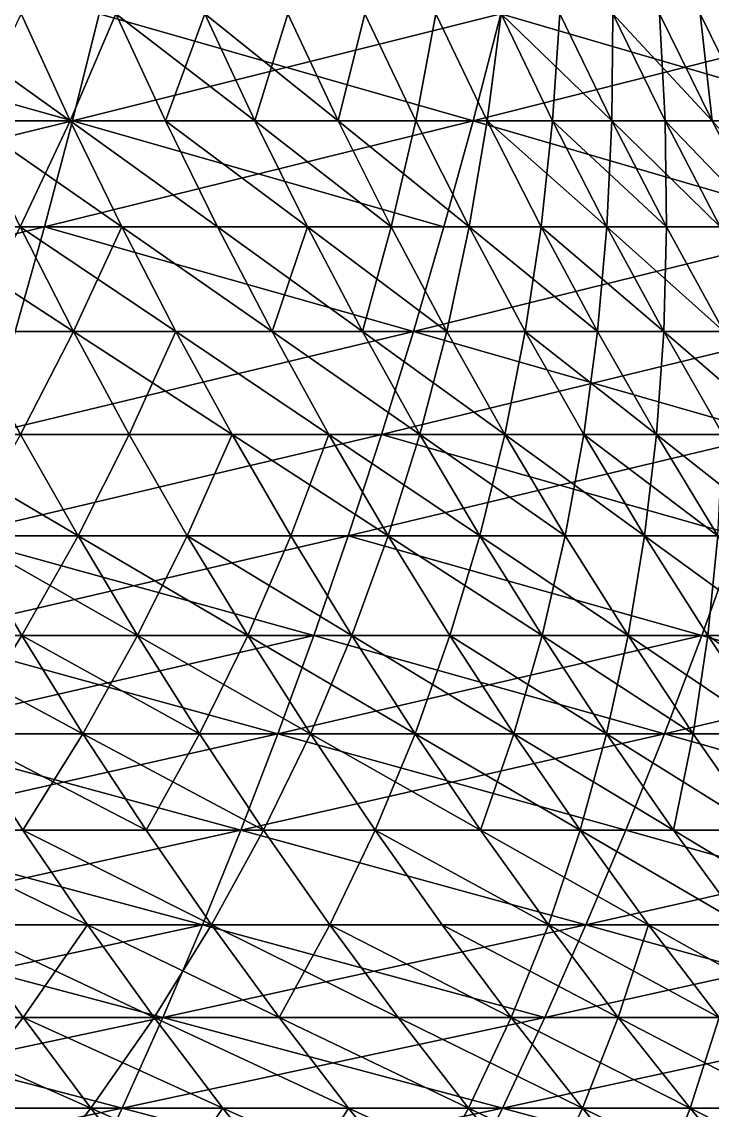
# Model space of a CAD drawing. Header units: millimetres. Extents: x -3250 to 8000, y -3250 to 3250.
# Drawn here: x 6347.5 to 6462.5, y -529.7 to -348.5 of the extents above; entities that cross this region are included whole.
import ezdxf

# ---------------------------------------------------------------- set-up
doc = ezdxf.new("R2010")
doc.units = ezdxf.units.MM
doc.header["$MEASUREMENT"] = 0
doc.layers.add('MESH_3D', color=2, linetype='CONTINUOUS')

msp = doc.modelspace()

# ---------------------------------------------------------------- linework, layer by layer
at = {"layer": 'MESH_3D'}
for points in [[(6292.52, -347.11, 859.27), (6355.95, -364.97, 905.02), (6288.28, -364.97, 867.06)], [(6355.95, -364.97, 25794.98), (6292.52, -347.11, 25840.73), (6288.28, -364.97, 25832.94)], [(6292.52, -347.11, 859.27), (6360.39, -347.11, 897.33), (6355.95, -364.97, 905.02)], [(6360.39, -347.11, 25802.67), (6292.52, -347.11, 25840.73), (6355.95, -364.97, 25794.98)], [(6355.55, -364.97, 23755.72), (6330.62, -347.11, 23790.64), (6347.37, -347.11, 23752.27)], [(6355.55, -364.97, 23755.72), (6338.72, -364.97, 23794.29), (6330.62, -347.11, 23790.64)], [(6338.72, -364.97, 2905.71), (6355.55, -364.97, 2944.28), (6347.37, -347.11, 2947.73)], [(6355.55, -364.97, 2944.28), (6363.15, -347.11, 2986.51), (6347.37, -347.11, 2947.73)], [(6363.15, -347.11, 23713.49), (6355.55, -364.97, 23755.72), (6347.37, -347.11, 23752.27)], [(6355.55, -364.97, 2944.28), (6371.41, -364.97, 2983.27), (6363.15, -347.11, 2986.51)], [(6371.41, -364.97, 23716.73), (6355.55, -364.97, 23755.72), (6363.15, -347.11, 23713.49)], [(6360.39, -347.11, 897.33), (6422.65, -364.97, 944.65), (6355.95, -364.97, 905.02)], [(6427.28, -347.11, 25762.93), (6360.39, -347.11, 25802.67), (6355.95, -364.97, 25794.98)], [(6427.28, -347.11, 25762.93), (6355.95, -364.97, 25794.98), (6422.65, -364.97, 25755.35)], [(6360.39, -347.11, 897.33), (6427.28, -347.11, 937.07), (6422.65, -364.97, 944.65)], [(6371.41, -364.97, 2983.27), (6377.96, -347.11, 3025.67), (6363.15, -347.11, 2986.51)], [(6386.3, -364.97, 23677.37), (6363.15, -347.11, 23713.49), (6377.96, -347.11, 23674.33)], [(6386.3, -364.97, 23677.37), (6371.41, -364.97, 23716.73), (6363.15, -347.11, 23713.49)], [(6371.41, -364.97, 2983.27), (6386.3, -364.97, 3022.63), (6377.96, -347.11, 3025.67)], [(6386.3, -364.97, 3022.63), (6391.78, -347.11, 3065.19), (6377.96, -347.11, 3025.67)], [(6400.2, -364.97, 23637.64), (6377.96, -347.11, 23674.33), (6391.78, -347.11, 23634.81)], [(6400.2, -364.97, 23637.64), (6386.3, -364.97, 23677.37), (6377.96, -347.11, 23674.33)], [(6386.3, -364.97, 3022.63), (6400.2, -364.97, 3062.36), (6391.78, -347.11, 3065.19)], [(6400.2, -364.97, 3062.36), (6404.62, -347.11, 3105.04), (6391.78, -347.11, 3065.19)], [(6404.62, -347.11, 23594.96), (6400.2, -364.97, 23637.64), (6391.78, -347.11, 23634.81)], [(6400.2, -364.97, 3062.36), (6413.1, -364.97, 3102.42), (6404.62, -347.11, 3105.04)], [(6413.1, -364.97, 23597.58), (6400.2, -364.97, 23637.64), (6404.62, -347.11, 23594.96)], [(6413.1, -364.97, 3102.42), (6416.46, -347.11, 3145.2), (6404.62, -347.11, 3105.04)], [(6416.46, -347.11, 23554.8), (6413.1, -364.97, 23597.58), (6404.62, -347.11, 23594.96)], [(6413.1, -364.97, 3102.42), (6425.01, -364.97, 3142.79), (6416.46, -347.11, 3145.2)], [(6425.01, -364.97, 23557.21), (6413.1, -364.97, 23597.58), (6416.46, -347.11, 23554.8)], [(6425.01, -364.97, 3142.79), (6427.3, -347.11, 3185.64), (6416.46, -347.11, 3145.2)], [(6427.3, -347.11, 23514.36), (6425.01, -364.97, 23557.21), (6416.46, -347.11, 23554.8)], [(6422.65, -364.97, 944.65), (6493.16, -347.11, 978.47), (6488.35, -364.97, 985.93)], [(6427.28, -347.11, 937.07), (6493.16, -347.11, 978.47), (6422.65, -364.97, 944.65)], [(6488.35, -364.97, 25714.07), (6427.28, -347.11, 25762.93), (6422.65, -364.97, 25755.35)], [(6425.01, -364.97, 3142.79), (6435.9, -364.97, 3183.45), (6427.3, -347.11, 3185.64)], [(6435.9, -364.97, 23516.55), (6425.01, -364.97, 23557.21), (6427.3, -347.11, 23514.36)], [(6493.16, -347.11, 25721.53), (6427.28, -347.11, 25762.93), (6488.35, -364.97, 25714.07)], [(6435.9, -364.97, 3183.45), (6437.12, -347.11, 3226.34), (6427.3, -347.11, 3185.64)], [(6445.78, -364.97, 23475.64), (6435.9, -364.97, 23516.55), (6427.3, -347.11, 23514.36)], [(6445.78, -364.97, 23475.64), (6427.3, -347.11, 23514.36), (6437.12, -347.11, 23473.66)], [(6435.9, -364.97, 3183.45), (6445.78, -364.97, 3224.36), (6437.12, -347.11, 3226.34)], [(6445.78, -364.97, 3224.36), (6445.93, -347.11, 3267.27), (6437.12, -347.11, 3226.34)], [(6445.93, -347.11, 23432.73), (6445.78, -364.97, 23475.64), (6437.12, -347.11, 23473.66)], [(6445.78, -364.97, 3224.36), (6454.63, -364.97, 3265.51), (6445.93, -347.11, 3267.27)], [(6454.63, -364.97, 23434.49), (6445.78, -364.97, 23475.64), (6445.93, -347.11, 23432.73)], [(6454.63, -364.97, 3265.51), (6453.71, -347.11, 3308.41), (6445.93, -347.11, 3267.27)], [(6462.46, -364.97, 23393.14), (6454.63, -364.97, 23434.49), (6445.93, -347.11, 23432.73)], [(6462.46, -364.97, 23393.14), (6445.93, -347.11, 23432.73), (6453.71, -347.11, 23391.59)], [(6462.46, -364.97, 3306.86), (6460.47, -347.11, 3349.72), (6453.71, -347.11, 3308.41)], [(6454.63, -364.97, 3265.51), (6462.46, -364.97, 3306.86), (6453.71, -347.11, 3308.41)], [(6460.47, -347.11, 23350.28), (6462.46, -364.97, 23393.14), (6453.71, -347.11, 23391.59)], [(6469.25, -364.97, 3348.4), (6466.19, -347.11, 3391.2), (6460.47, -347.11, 3349.72)], [(6462.46, -364.97, 3306.86), (6469.25, -364.97, 3348.4), (6460.47, -347.11, 3349.72)], [(6469.25, -364.97, 23351.6), (6462.46, -364.97, 23393.14), (6460.47, -347.11, 23350.28)], [(6466.19, -347.11, 23308.8), (6469.25, -364.97, 23351.6), (6460.47, -347.11, 23350.28)], [(6283.82, -382.6, 875.25), (6355.95, -364.97, 905.02), (6351.29, -382.6, 913.09)], [(6288.28, -364.97, 867.06), (6355.95, -364.97, 905.02), (6283.82, -382.6, 875.25)], [(6355.95, -364.97, 25794.98), (6288.28, -364.97, 25832.94), (6283.82, -382.6, 25824.75)], [(6355.95, -364.97, 25794.98), (6283.82, -382.6, 25824.75), (6351.29, -382.6, 25786.91)], [(6347.21, -382.6, 2901.87), (6355.55, -364.97, 2944.28), (6338.72, -364.97, 2905.71)], [(6364.13, -382.6, 23759.34), (6338.72, -364.97, 23794.29), (6355.55, -364.97, 23755.72)], [(6364.13, -382.6, 23759.34), (6347.21, -382.6, 23798.13), (6338.72, -364.97, 23794.29)], [(6347.21, -382.6, 2901.87), (6364.13, -382.6, 2940.66), (6355.55, -364.97, 2944.28)], [(6355.95, -364.97, 905.02), (6417.79, -382.6, 952.6), (6351.29, -382.6, 913.09)], [(6422.65, -364.97, 25755.35), (6351.29, -382.6, 25786.91), (6417.79, -382.6, 25747.4)], [(6422.65, -364.97, 25755.35), (6355.95, -364.97, 25794.98), (6351.29, -382.6, 25786.91)], [(6355.55, -364.97, 2944.28), (6380.09, -382.6, 2979.86), (6371.41, -364.97, 2983.27)], [(6364.13, -382.6, 2940.66), (6380.09, -382.6, 2979.86), (6355.55, -364.97, 2944.28)], [(6380.09, -382.6, 23720.14), (6355.55, -364.97, 23755.72), (6371.41, -364.97, 23716.73)], [(6380.09, -382.6, 23720.14), (6364.13, -382.6, 23759.34), (6355.55, -364.97, 23755.72)], [(6355.95, -364.97, 905.02), (6422.65, -364.97, 944.65), (6417.79, -382.6, 952.6)], [(6371.41, -364.97, 2983.27), (6395.06, -382.6, 3019.45), (6386.3, -364.97, 3022.63)], [(6380.09, -382.6, 2979.86), (6395.06, -382.6, 3019.45), (6371.41, -364.97, 2983.27)], [(6395.06, -382.6, 23680.55), (6371.41, -364.97, 23716.73), (6386.3, -364.97, 23677.37)], [(6395.06, -382.6, 23680.55), (6380.09, -382.6, 23720.14), (6371.41, -364.97, 23716.73)], [(6386.3, -364.97, 3022.63), (6409.03, -382.6, 3059.39), (6400.2, -364.97, 3062.36)], [(6395.06, -382.6, 3019.45), (6409.03, -382.6, 3059.39), (6386.3, -364.97, 3022.63)], [(6409.03, -382.6, 23640.61), (6395.06, -382.6, 23680.55), (6386.3, -364.97, 23677.37)], [(6409.03, -382.6, 23640.61), (6386.3, -364.97, 23677.37), (6400.2, -364.97, 23637.64)], [(6409.03, -382.6, 3059.39), (6413.1, -364.97, 3102.42), (6400.2, -364.97, 3062.36)], [(6422.01, -382.6, 23600.32), (6400.2, -364.97, 23637.64), (6413.1, -364.97, 23597.58)], [(6422.01, -382.6, 23600.32), (6409.03, -382.6, 23640.61), (6400.2, -364.97, 23637.64)], [(6409.03, -382.6, 3059.39), (6422.01, -382.6, 3099.68), (6413.1, -364.97, 3102.42)], [(6422.01, -382.6, 3099.68), (6425.01, -364.97, 3142.79), (6413.1, -364.97, 3102.42)], [(6425.01, -364.97, 23557.21), (6422.01, -382.6, 23600.32), (6413.1, -364.97, 23597.58)], [(6422.65, -364.97, 944.65), (6483.29, -382.6, 993.75), (6417.79, -382.6, 952.6)], [(6483.29, -382.6, 25706.25), (6422.65, -364.97, 25755.35), (6417.79, -382.6, 25747.4)], [(6422.01, -382.6, 3099.68), (6433.98, -382.6, 3140.27), (6425.01, -364.97, 3142.79)], [(6433.98, -382.6, 23559.73), (6422.01, -382.6, 23600.32), (6425.01, -364.97, 23557.21)], [(6422.65, -364.97, 944.65), (6488.35, -364.97, 985.93), (6483.29, -382.6, 993.75)], [(6488.35, -364.97, 25714.07), (6422.65, -364.97, 25755.35), (6483.29, -382.6, 25706.25)], [(6433.98, -382.6, 3140.27), (6435.9, -364.97, 3183.45), (6425.01, -364.97, 3142.79)], [(6444.93, -382.6, 23518.85), (6433.98, -382.6, 23559.73), (6425.01, -364.97, 23557.21)], [(6444.93, -382.6, 23518.85), (6425.01, -364.97, 23557.21), (6435.9, -364.97, 23516.55)], [(6433.98, -382.6, 3140.27), (6444.93, -382.6, 3181.15), (6435.9, -364.97, 3183.45)], [(6435.9, -364.97, 3183.45), (6454.86, -382.6, 3222.29), (6445.78, -364.97, 3224.36)], [(6444.93, -382.6, 3181.15), (6454.86, -382.6, 3222.29), (6435.9, -364.97, 3183.45)], [(6445.78, -364.97, 23475.64), (6444.93, -382.6, 23518.85), (6435.9, -364.97, 23516.55)], [(6454.86, -382.6, 23477.71), (6444.93, -382.6, 23518.85), (6445.78, -364.97, 23475.64)], [(6454.86, -382.6, 3222.29), (6454.63, -364.97, 3265.51), (6445.78, -364.97, 3224.36)], [(6463.77, -382.6, 23436.34), (6445.78, -364.97, 23475.64), (6454.63, -364.97, 23434.49)], [(6463.77, -382.6, 23436.34), (6454.86, -382.6, 23477.71), (6445.78, -364.97, 23475.64)], [(6454.63, -364.97, 3265.51), (6471.64, -382.6, 3305.25), (6462.46, -364.97, 3306.86)], [(6463.77, -382.6, 3263.66), (6471.64, -382.6, 3305.25), (6454.63, -364.97, 3265.51)], [(6454.86, -382.6, 3222.29), (6463.77, -382.6, 3263.66), (6454.63, -364.97, 3265.51)], [(6471.64, -382.6, 23394.75), (6463.77, -382.6, 23436.34), (6454.63, -364.97, 23434.49)], [(6471.64, -382.6, 23394.75), (6454.63, -364.97, 23434.49), (6462.46, -364.97, 23393.14)], [(6471.64, -382.6, 3305.25), (6469.25, -364.97, 3348.4), (6462.46, -364.97, 3306.86)], [(6478.46, -382.6, 23352.99), (6471.64, -382.6, 23394.75), (6462.46, -364.97, 23393.14)], [(6478.46, -382.6, 23352.99), (6462.46, -364.97, 23393.14), (6469.25, -364.97, 23351.6)], [(6351.29, -382.6, 25786.91), (6279.15, -400, 25816.18), (6346.41, -400, 25778.46)], [(6351.29, -382.6, 25786.91), (6283.82, -382.6, 25824.75), (6279.15, -400, 25816.18)], [(6283.82, -382.6, 875.25), (6351.29, -382.6, 913.09), (6346.41, -400, 921.54)], [(6356.1, -400, 23802.14), (6338.12, -400, 23840.72), (6329.33, -382.6, 23836.48)], [(6356.1, -400, 23802.14), (6329.33, -382.6, 23836.48), (6347.21, -382.6, 23798.13)], [(6338.12, -400, 2859.28), (6356.1, -400, 2897.86), (6347.21, -382.6, 2901.87)], [(6351.29, -382.6, 913.09), (6412.71, -400, 960.92), (6346.41, -400, 921.54)], [(6412.71, -400, 25739.08), (6351.29, -382.6, 25786.91), (6346.41, -400, 25778.46)], [(6356.1, -400, 2897.86), (6364.13, -382.6, 2940.66), (6347.21, -382.6, 2901.87)], [(6373.13, -400, 23763.13), (6356.1, -400, 23802.14), (6347.21, -382.6, 23798.13)], [(6373.13, -400, 23763.13), (6347.21, -382.6, 23798.13), (6364.13, -382.6, 23759.34)], [(6351.29, -382.6, 913.09), (6417.79, -382.6, 952.6), (6412.71, -400, 960.92)], [(6417.79, -382.6, 25747.4), (6351.29, -382.6, 25786.91), (6412.71, -400, 25739.08)], [(6356.1, -400, 2897.86), (6373.13, -400, 2936.87), (6364.13, -382.6, 2940.66)], [(6364.13, -382.6, 2940.66), (6389.17, -400, 2976.3), (6380.09, -382.6, 2979.86)], [(6373.13, -400, 2936.87), (6389.17, -400, 2976.3), (6364.13, -382.6, 2940.66)], [(6389.17, -400, 23723.7), (6373.13, -400, 23763.13), (6364.13, -382.6, 23759.34)], [(6389.17, -400, 23723.7), (6364.13, -382.6, 23759.34), (6380.09, -382.6, 23720.14)], [(6389.17, -400, 2976.3), (6395.06, -382.6, 3019.45), (6380.09, -382.6, 2979.86)], [(6404.22, -400, 23683.89), (6389.17, -400, 23723.7), (6380.09, -382.6, 23720.14)], [(6404.22, -400, 23683.89), (6380.09, -382.6, 23720.14), (6395.06, -382.6, 23680.55)], [(6389.17, -400, 2976.3), (6404.22, -400, 3016.11), (6395.06, -382.6, 3019.45)], [(6404.22, -400, 3016.11), (6409.03, -382.6, 3059.39), (6395.06, -382.6, 3019.45)], [(6418.28, -400, 23643.71), (6395.06, -382.6, 23680.55), (6409.03, -382.6, 23640.61)], [(6418.28, -400, 23643.71), (6404.22, -400, 23683.89), (6395.06, -382.6, 23680.55)], [(6404.22, -400, 3016.11), (6418.28, -400, 3056.29), (6409.03, -382.6, 3059.39)], [(6418.28, -400, 3056.29), (6422.01, -382.6, 3099.68), (6409.03, -382.6, 3059.39)], [(6422.01, -382.6, 23600.32), (6418.28, -400, 23643.71), (6409.03, -382.6, 23640.61)], [(6412.71, -400, 960.92), (6483.29, -382.6, 993.75), (6478, -400, 1001.95)], [(6417.79, -382.6, 952.6), (6483.29, -382.6, 993.75), (6412.71, -400, 960.92)], [(6483.29, -382.6, 25706.25), (6412.71, -400, 25739.08), (6478, -400, 25698.05)], [(6483.29, -382.6, 25706.25), (6417.79, -382.6, 25747.4), (6412.71, -400, 25739.08)], [(6418.28, -400, 3056.29), (6431.33, -400, 3096.8), (6422.01, -382.6, 3099.68)], [(6431.33, -400, 23603.2), (6418.28, -400, 23643.71), (6422.01, -382.6, 23600.32)], [(6431.33, -400, 3096.8), (6433.98, -382.6, 3140.27), (6422.01, -382.6, 3099.68)], [(6443.37, -400, 23562.37), (6422.01, -382.6, 23600.32), (6433.98, -382.6, 23559.73)], [(6443.37, -400, 23562.37), (6431.33, -400, 23603.2), (6422.01, -382.6, 23600.32)], [(6431.33, -400, 3096.8), (6443.37, -400, 3137.63), (6433.98, -382.6, 3140.27)], [(6443.37, -400, 3137.63), (6444.93, -382.6, 3181.15), (6433.98, -382.6, 3140.27)], [(6454.39, -400, 23521.26), (6443.37, -400, 23562.37), (6433.98, -382.6, 23559.73)], [(6454.39, -400, 23521.26), (6433.98, -382.6, 23559.73), (6444.93, -382.6, 23518.85)], [(6443.37, -400, 3137.63), (6454.39, -400, 3178.74), (6444.93, -382.6, 3181.15)], [(6454.39, -400, 3178.74), (6454.86, -382.6, 3222.29), (6444.93, -382.6, 3181.15)], [(6464.38, -400, 23479.88), (6444.93, -382.6, 23518.85), (6454.86, -382.6, 23477.71)], [(6464.38, -400, 23479.88), (6454.39, -400, 23521.26), (6444.93, -382.6, 23518.85)], [(6454.39, -400, 3178.74), (6464.38, -400, 3220.12), (6454.86, -382.6, 3222.29)], [(6464.38, -400, 3220.12), (6463.77, -382.6, 3263.66), (6454.86, -382.6, 3222.29)], [(6463.77, -382.6, 23436.34), (6464.38, -400, 23479.88), (6454.86, -382.6, 23477.71)], [(6347.29, -417.15, 2854.86), (6356.1, -400, 2897.86), (6338.12, -400, 2859.28)], [(6356.1, -400, 23802.14), (6347.29, -417.15, 23845.14), (6338.12, -400, 23840.72)], [(6341.32, -417.15, 930.36), (6412.71, -400, 960.92), (6407.39, -417.15, 969.62)], [(6346.41, -400, 921.54), (6412.71, -400, 960.92), (6341.32, -417.15, 930.36)], [(6412.71, -400, 25739.08), (6341.32, -417.15, 25769.64), (6407.39, -417.15, 25730.38)], [(6412.71, -400, 25739.08), (6346.41, -400, 25778.46), (6341.32, -417.15, 25769.64)], [(6347.29, -417.15, 2854.86), (6365.39, -417.15, 2893.67), (6356.1, -400, 2897.86)], [(6365.39, -417.15, 23806.33), (6347.29, -417.15, 23845.14), (6356.1, -400, 23802.14)], [(6356.1, -400, 2897.86), (6382.51, -417.15, 2932.91), (6373.13, -400, 2936.87)], [(6365.39, -417.15, 2893.67), (6382.51, -417.15, 2932.91), (6356.1, -400, 2897.86)], [(6373.13, -400, 23763.13), (6365.39, -417.15, 23806.33), (6356.1, -400, 23802.14)], [(6382.51, -417.15, 23767.09), (6365.39, -417.15, 23806.33), (6373.13, -400, 23763.13)], [(6373.13, -400, 2936.87), (6398.65, -417.15, 2972.58), (6389.17, -400, 2976.3)], [(6382.51, -417.15, 2932.91), (6398.65, -417.15, 2972.58), (6373.13, -400, 2936.87)], [(6398.65, -417.15, 23727.42), (6382.51, -417.15, 23767.09), (6373.13, -400, 23763.13)], [(6398.65, -417.15, 23727.42), (6373.13, -400, 23763.13), (6389.17, -400, 23723.7)], [(6389.17, -400, 2976.3), (6413.8, -417.15, 3012.63), (6404.22, -400, 3016.11)], [(6398.65, -417.15, 2972.58), (6413.8, -417.15, 3012.63), (6389.17, -400, 2976.3)], [(6413.8, -417.15, 23687.37), (6398.65, -417.15, 23727.42), (6389.17, -400, 23723.7)], [(6413.8, -417.15, 23687.37), (6389.17, -400, 23723.7), (6404.22, -400, 23683.89)], [(6413.8, -417.15, 3012.63), (6418.28, -400, 3056.29), (6404.22, -400, 3016.11)], [(6427.94, -417.15, 23646.96), (6404.22, -400, 23683.89), (6418.28, -400, 23643.71)], [(6427.94, -417.15, 23646.96), (6413.8, -417.15, 23687.37), (6404.22, -400, 23683.89)], [(6412.71, -400, 960.92), (6472.47, -417.15, 1010.51), (6407.39, -417.15, 969.62)], [(6478, -400, 25698.05), (6407.39, -417.15, 25730.38), (6472.47, -417.15, 25689.49)], [(6478, -400, 25698.05), (6412.71, -400, 25739.08), (6407.39, -417.15, 25730.38)], [(6412.71, -400, 960.92), (6478, -400, 1001.95), (6472.47, -417.15, 1010.51)], [(6413.8, -417.15, 3012.63), (6427.94, -417.15, 3053.04), (6418.28, -400, 3056.29)], [(6427.94, -417.15, 3053.04), (6431.33, -400, 3096.8), (6418.28, -400, 3056.29)], [(6431.33, -400, 23603.2), (6427.94, -417.15, 23646.96), (6418.28, -400, 23643.71)], [(6427.94, -417.15, 3053.04), (6441.07, -417.15, 3093.8), (6431.33, -400, 3096.8)], [(6441.07, -417.15, 23606.2), (6427.94, -417.15, 23646.96), (6431.33, -400, 23603.2)], [(6441.07, -417.15, 3093.8), (6443.37, -400, 3137.63), (6431.33, -400, 3096.8)], [(6453.18, -417.15, 23565.13), (6441.07, -417.15, 23606.2), (6431.33, -400, 23603.2)], [(6453.18, -417.15, 23565.13), (6431.33, -400, 23603.2), (6443.37, -400, 23562.37)], [(6441.07, -417.15, 3093.8), (6453.18, -417.15, 3134.87), (6443.37, -400, 3137.63)], [(6453.18, -417.15, 3134.87), (6454.39, -400, 3178.74), (6443.37, -400, 3137.63)], [(6454.39, -400, 23521.26), (6453.18, -417.15, 23565.13), (6443.37, -400, 23562.37)], [(6453.18, -417.15, 3134.87), (6464.26, -417.15, 3176.23), (6454.39, -400, 3178.74)], [(6464.26, -417.15, 23523.77), (6453.18, -417.15, 23565.13), (6454.39, -400, 23521.26)], [(6464.26, -417.15, 3176.23), (6464.38, -400, 3220.12), (6454.39, -400, 3178.74)], [(6474.31, -417.15, 23482.15), (6464.26, -417.15, 23523.77), (6454.39, -400, 23521.26)], [(6474.31, -417.15, 23482.15), (6454.39, -400, 23521.26), (6464.38, -400, 23479.88)], [(6356.86, -434.04, 23849.74), (6328.24, -417.15, 23883.48), (6347.29, -417.15, 23845.14)], [(6356.86, -434.04, 23849.74), (6337.68, -434.04, 23888.32), (6328.24, -417.15, 23883.48)], [(6336.01, -434.04, 939.55), (6407.39, -417.15, 969.62), (6401.86, -434.04, 978.67)], [(6341.32, -417.15, 930.36), (6407.39, -417.15, 969.62), (6336.01, -434.04, 939.55)], [(6407.39, -417.15, 25730.38), (6341.32, -417.15, 25769.64), (6336.01, -434.04, 25760.45)], [(6407.39, -417.15, 25730.38), (6336.01, -434.04, 25760.45), (6401.86, -434.04, 25721.33)], [(6337.68, -434.04, 2811.68), (6356.86, -434.04, 2850.26), (6347.29, -417.15, 2854.86)], [(6356.86, -434.04, 2850.26), (6365.39, -417.15, 2893.67), (6347.29, -417.15, 2854.86)], [(6365.39, -417.15, 23806.33), (6356.86, -434.04, 23849.74), (6347.29, -417.15, 23845.14)], [(6356.86, -434.04, 2850.26), (6375.06, -434.04, 2889.3), (6365.39, -417.15, 2893.67)], [(6375.06, -434.04, 23810.7), (6356.86, -434.04, 23849.74), (6365.39, -417.15, 23806.33)], [(6375.06, -434.04, 2889.3), (6382.51, -417.15, 2932.91), (6365.39, -417.15, 2893.67)], [(6382.51, -417.15, 23767.09), (6375.06, -434.04, 23810.7), (6365.39, -417.15, 23806.33)], [(6375.06, -434.04, 2889.3), (6392.29, -434.04, 2928.79), (6382.51, -417.15, 2932.91)], [(6392.29, -434.04, 23771.21), (6375.06, -434.04, 23810.7), (6382.51, -417.15, 23767.09)], [(6392.29, -434.04, 2928.79), (6398.65, -417.15, 2972.58), (6382.51, -417.15, 2932.91)], [(6408.53, -434.04, 23731.3), (6382.51, -417.15, 23767.09), (6398.65, -417.15, 23727.42)], [(6408.53, -434.04, 23731.3), (6392.29, -434.04, 23771.21), (6382.51, -417.15, 23767.09)], [(6392.29, -434.04, 2928.79), (6408.53, -434.04, 2968.7), (6398.65, -417.15, 2972.58)], [(6408.53, -434.04, 2968.7), (6413.8, -417.15, 3012.63), (6398.65, -417.15, 2972.58)], [(6423.77, -434.04, 23691), (6398.65, -417.15, 23727.42), (6413.8, -417.15, 23687.37)], [(6423.77, -434.04, 23691), (6408.53, -434.04, 23731.3), (6398.65, -417.15, 23727.42)], [(6407.39, -417.15, 969.62), (6466.71, -434.04, 1019.42), (6401.86, -434.04, 978.67)], [(6472.47, -417.15, 25689.49), (6407.39, -417.15, 25730.38), (6401.86, -434.04, 25721.33)], [(6472.47, -417.15, 25689.49), (6401.86, -434.04, 25721.33), (6466.71, -434.04, 25680.58)], [(6407.39, -417.15, 969.62), (6472.47, -417.15, 1010.51), (6466.71, -434.04, 1019.42)], [(6408.53, -434.04, 2968.7), (6423.77, -434.04, 3009), (6413.8, -417.15, 3012.63)], [(6423.77, -434.04, 3009), (6427.94, -417.15, 3053.04), (6413.8, -417.15, 3012.63)], [(6438, -434.04, 23650.34), (6413.8, -417.15, 23687.37), (6427.94, -417.15, 23646.96)], [(6438, -434.04, 23650.34), (6423.77, -434.04, 23691), (6413.8, -417.15, 23687.37)], [(6423.77, -434.04, 3009), (6438, -434.04, 3049.66), (6427.94, -417.15, 3053.04)], [(6438, -434.04, 3049.66), (6441.07, -417.15, 3093.8), (6427.94, -417.15, 3053.04)], [(6451.21, -434.04, 23609.33), (6438, -434.04, 23650.34), (6427.94, -417.15, 23646.96)], [(6451.21, -434.04, 23609.33), (6427.94, -417.15, 23646.96), (6441.07, -417.15, 23606.2)], [(6438, -434.04, 3049.66), (6451.21, -434.04, 3090.67), (6441.07, -417.15, 3093.8)], [(6451.21, -434.04, 3090.67), (6453.18, -417.15, 3134.87), (6441.07, -417.15, 3093.8)], [(6463.39, -434.04, 23568.01), (6441.07, -417.15, 23606.2), (6453.18, -417.15, 23565.13)], [(6463.39, -434.04, 23568.01), (6451.21, -434.04, 23609.33), (6441.07, -417.15, 23606.2)], [(6451.21, -434.04, 3090.67), (6463.39, -434.04, 3131.99), (6453.18, -417.15, 3134.87)], [(6463.39, -434.04, 3131.99), (6464.26, -417.15, 3176.23), (6453.18, -417.15, 3134.87)], [(6474.55, -434.04, 23526.39), (6463.39, -434.04, 23568.01), (6453.18, -417.15, 23565.13)], [(6474.55, -434.04, 23526.39), (6453.18, -417.15, 23565.13), (6464.26, -417.15, 23523.77)], [(6327.24, -450.66, 2768.31), (6347.5, -450.66, 2806.65), (6337.68, -434.04, 2811.68)], [(6347.5, -450.66, 23893.35), (6327.24, -450.66, 23931.69), (6337.68, -434.04, 23888.32)], [(6336.01, -434.04, 939.55), (6396.11, -450.66, 988.08), (6330.5, -450.66, 949.1)], [(6401.86, -434.04, 25721.33), (6336.01, -434.04, 25760.45), (6330.5, -450.66, 25750.9)], [(6401.86, -434.04, 25721.33), (6330.5, -450.66, 25750.9), (6396.11, -450.66, 25711.92)], [(6336.01, -434.04, 939.55), (6401.86, -434.04, 978.67), (6396.11, -450.66, 988.08)], [(6347.5, -450.66, 2806.65), (6356.86, -434.04, 2850.26), (6337.68, -434.04, 2811.68)], [(6366.79, -450.66, 23854.53), (6347.5, -450.66, 23893.35), (6337.68, -434.04, 23888.32)], [(6366.79, -450.66, 23854.53), (6337.68, -434.04, 23888.32), (6356.86, -434.04, 23849.74)], [(6347.5, -450.66, 2806.65), (6366.79, -450.66, 2845.47), (6356.86, -434.04, 2850.26)], [(6356.86, -434.04, 2850.26), (6385.12, -450.66, 2884.77), (6375.06, -434.04, 2889.3)], [(6366.79, -450.66, 2845.47), (6385.12, -450.66, 2884.77), (6356.86, -434.04, 2850.26)], [(6375.06, -434.04, 23810.7), (6366.79, -450.66, 23854.53), (6356.86, -434.04, 23849.74)], [(6385.12, -450.66, 23815.23), (6366.79, -450.66, 23854.53), (6375.06, -434.04, 23810.7)], [(6385.12, -450.66, 2884.77), (6392.29, -434.04, 2928.79), (6375.06, -434.04, 2889.3)], [(6402.46, -450.66, 23775.49), (6375.06, -434.04, 23810.7), (6392.29, -434.04, 23771.21)], [(6402.46, -450.66, 23775.49), (6385.12, -450.66, 23815.23), (6375.06, -434.04, 23810.7)], [(6385.12, -450.66, 2884.77), (6402.46, -450.66, 2924.51), (6392.29, -434.04, 2928.79)], [(6402.46, -450.66, 2924.51), (6408.53, -434.04, 2968.7), (6392.29, -434.04, 2928.79)], [(6408.53, -434.04, 23731.3), (6402.46, -450.66, 23775.49), (6392.29, -434.04, 23771.21)], [(6401.86, -434.04, 978.67), (6460.73, -450.66, 1028.69), (6396.11, -450.66, 988.08)], [(6460.73, -450.66, 25671.31), (6401.86, -434.04, 25721.33), (6396.11, -450.66, 25711.92)], [(6401.86, -434.04, 978.67), (6466.71, -434.04, 1019.42), (6460.73, -450.66, 1028.69)], [(6466.71, -434.04, 25680.58), (6401.86, -434.04, 25721.33), (6460.73, -450.66, 25671.31)], [(6402.46, -450.66, 2924.51), (6418.8, -450.66, 2964.67), (6408.53, -434.04, 2968.7)], [(6418.8, -450.66, 23735.33), (6402.46, -450.66, 23775.49), (6408.53, -434.04, 23731.3)], [(6418.8, -450.66, 2964.67), (6423.77, -434.04, 3009), (6408.53, -434.04, 2968.7)], [(6434.13, -450.66, 23694.78), (6408.53, -434.04, 23731.3), (6423.77, -434.04, 23691)], [(6434.13, -450.66, 23694.78), (6418.8, -450.66, 23735.33), (6408.53, -434.04, 23731.3)], [(6418.8, -450.66, 2964.67), (6434.13, -450.66, 3005.22), (6423.77, -434.04, 3009)], [(6434.13, -450.66, 3005.22), (6438, -434.04, 3049.66), (6423.77, -434.04, 3009)], [(6448.45, -450.66, 23653.85), (6434.13, -450.66, 23694.78), (6423.77, -434.04, 23691)], [(6448.45, -450.66, 23653.85), (6423.77, -434.04, 23691), (6438, -434.04, 23650.34)], [(6434.13, -450.66, 3005.22), (6448.45, -450.66, 3046.15), (6438, -434.04, 3049.66)], [(6448.45, -450.66, 3046.15), (6451.21, -434.04, 3090.67), (6438, -434.04, 3049.66)], [(6451.21, -434.04, 23609.33), (6448.45, -450.66, 23653.85), (6438, -434.04, 23650.34)], [(6448.45, -450.66, 3046.15), (6461.75, -450.66, 3087.42), (6451.21, -434.04, 3090.67)], [(6461.75, -450.66, 23612.58), (6448.45, -450.66, 23653.85), (6451.21, -434.04, 23609.33)], [(6461.75, -450.66, 3087.42), (6463.39, -434.04, 3131.99), (6451.21, -434.04, 3090.67)], [(6474.01, -450.66, 23570.99), (6451.21, -434.04, 23609.33), (6463.39, -434.04, 23568.01)], [(6474.01, -450.66, 23570.99), (6461.75, -450.66, 23612.58), (6451.21, -434.04, 23609.33)], [(6466.71, -434.04, 1019.42), (6524.32, -450.66, 1070.89), (6460.73, -450.66, 1028.69)], [(6524.32, -450.66, 25629.11), (6466.71, -434.04, 25680.58), (6460.73, -450.66, 25671.31)], [(6461.75, -450.66, 3087.42), (6474.01, -450.66, 3129.01), (6463.39, -434.04, 3131.99)], [(6330.5, -450.66, 949.1), (6390.14, -466.99, 997.85), (6324.78, -466.99, 959.01)], [(6396.11, -450.66, 25711.92), (6324.78, -466.99, 25740.99), (6390.14, -466.99, 25702.15)], [(6396.11, -450.66, 25711.92), (6330.5, -450.66, 25750.9), (6324.78, -466.99, 25740.99)], [(6337.28, -466.99, 2762.84), (6347.5, -450.66, 2806.65), (6327.24, -450.66, 2768.31)], [(6357.68, -466.99, 23898.57), (6327.24, -450.66, 23931.69), (6347.5, -450.66, 23893.35)], [(6357.68, -466.99, 23898.57), (6337.28, -466.99, 23937.16), (6327.24, -450.66, 23931.69)], [(6330.5, -450.66, 949.1), (6396.11, -450.66, 988.08), (6390.14, -466.99, 997.85)], [(6337.28, -466.99, 2762.84), (6357.68, -466.99, 2801.43), (6347.5, -450.66, 2806.65)], [(6357.68, -466.99, 2801.43), (6366.79, -450.66, 2845.47), (6347.5, -450.66, 2806.65)], [(6377.1, -466.99, 23859.49), (6347.5, -450.66, 23893.35), (6366.79, -450.66, 23854.53)], [(6377.1, -466.99, 23859.49), (6357.68, -466.99, 23898.57), (6347.5, -450.66, 23893.35)], [(6357.68, -466.99, 2801.43), (6377.1, -466.99, 2840.51), (6366.79, -450.66, 2845.47)], [(6377.1, -466.99, 2840.51), (6385.12, -450.66, 2884.77), (6366.79, -450.66, 2845.47)], [(6395.55, -466.99, 23819.94), (6377.1, -466.99, 23859.49), (6366.79, -450.66, 23854.53)], [(6395.55, -466.99, 23819.94), (6366.79, -450.66, 23854.53), (6385.12, -450.66, 23815.23)], [(6377.1, -466.99, 2840.51), (6395.55, -466.99, 2880.06), (6385.12, -450.66, 2884.77)], [(6395.55, -466.99, 2880.06), (6402.46, -450.66, 2924.51), (6385.12, -450.66, 2884.77)], [(6413, -466.99, 23779.94), (6395.55, -466.99, 23819.94), (6385.12, -450.66, 23815.23)], [(6413, -466.99, 23779.94), (6385.12, -450.66, 23815.23), (6402.46, -450.66, 23775.49)], [(6396.11, -450.66, 988.08), (6454.52, -466.99, 1038.3), (6390.14, -466.99, 997.85)], [(6460.73, -450.66, 25671.31), (6390.14, -466.99, 25702.15), (6454.52, -466.99, 25661.7)], [(6460.73, -450.66, 25671.31), (6396.11, -450.66, 25711.92), (6390.14, -466.99, 25702.15)], [(6395.55, -466.99, 2880.06), (6413, -466.99, 2920.06), (6402.46, -450.66, 2924.51)], [(6396.11, -450.66, 988.08), (6460.73, -450.66, 1028.69), (6454.52, -466.99, 1038.3)], [(6413, -466.99, 2920.06), (6418.8, -450.66, 2964.67), (6402.46, -450.66, 2924.51)], [(6429.45, -466.99, 23739.51), (6402.46, -450.66, 23775.49), (6418.8, -450.66, 23735.33)], [(6429.45, -466.99, 23739.51), (6413, -466.99, 23779.94), (6402.46, -450.66, 23775.49)], [(6413, -466.99, 2920.06), (6429.45, -466.99, 2960.49), (6418.8, -450.66, 2964.67)], [(6429.45, -466.99, 2960.49), (6434.13, -450.66, 3005.22), (6418.8, -450.66, 2964.67)], [(6444.88, -466.99, 23698.69), (6418.8, -450.66, 23735.33), (6434.13, -450.66, 23694.78)], [(6444.88, -466.99, 23698.69), (6429.45, -466.99, 23739.51), (6418.8, -450.66, 23735.33)], [(6429.45, -466.99, 2960.49), (6444.88, -466.99, 3001.31), (6434.13, -450.66, 3005.22)], [(6444.88, -466.99, 3001.31), (6448.45, -450.66, 3046.15), (6434.13, -450.66, 3005.22)], [(6459.3, -466.99, 23657.49), (6434.13, -450.66, 23694.78), (6448.45, -450.66, 23653.85)], [(6459.3, -466.99, 23657.49), (6444.88, -466.99, 23698.69), (6434.13, -450.66, 23694.78)], [(6444.88, -466.99, 3001.31), (6459.3, -466.99, 3042.51), (6448.45, -450.66, 3046.15)], [(6459.3, -466.99, 3042.51), (6461.75, -450.66, 3087.42), (6448.45, -450.66, 3046.15)], [(6472.68, -466.99, 23615.95), (6448.45, -450.66, 23653.85), (6461.75, -450.66, 23612.58)], [(6472.68, -466.99, 23615.95), (6459.3, -466.99, 23657.49), (6448.45, -450.66, 23653.85)], [(6460.73, -450.66, 1028.69), (6517.87, -466.99, 1080.34), (6454.52, -466.99, 1038.3)], [(6524.32, -450.66, 25629.11), (6454.52, -466.99, 25661.7), (6517.87, -466.99, 25619.66)], [(6524.32, -450.66, 25629.11), (6460.73, -450.66, 25671.31), (6454.52, -466.99, 25661.7)], [(6459.3, -466.99, 3042.51), (6472.68, -466.99, 3084.05), (6461.75, -450.66, 3087.42)], [(6460.73, -450.66, 1028.69), (6524.32, -450.66, 1070.89), (6517.87, -466.99, 1080.34)], [(6472.68, -466.99, 3084.05), (6474.01, -450.66, 3129.01), (6461.75, -450.66, 3087.42)], [(6485.03, -466.99, 23574.09), (6461.75, -450.66, 23612.58), (6474.01, -450.66, 23570.99)], [(6485.03, -466.99, 23574.09), (6472.68, -466.99, 23615.95), (6461.75, -450.66, 23612.58)], [(6318.85, -483.04, 969.27), (6390.14, -466.99, 997.85), (6383.97, -483.04, 1007.95)], [(6324.78, -466.99, 959.01), (6390.14, -466.99, 997.85), (6318.85, -483.04, 969.27)], [(6383.97, -483.04, 25692.05), (6324.78, -466.99, 25740.99), (6318.85, -483.04, 25730.73)], [(6390.14, -466.99, 25702.15), (6324.78, -466.99, 25740.99), (6383.97, -483.04, 25692.05)], [(6326.19, -483.04, 2718.85), (6347.68, -483.04, 2757.18), (6337.28, -466.99, 2762.84)], [(6347.68, -483.04, 23942.82), (6326.19, -483.04, 23981.15), (6337.28, -466.99, 23937.16)], [(6347.68, -483.04, 2757.18), (6357.68, -466.99, 2801.43), (6337.28, -466.99, 2762.84)], [(6368.22, -483.04, 23903.98), (6347.68, -483.04, 23942.82), (6337.28, -466.99, 23937.16)], [(6368.22, -483.04, 23903.98), (6337.28, -466.99, 23937.16), (6357.68, -466.99, 23898.57)], [(6347.68, -483.04, 2757.18), (6368.22, -483.04, 2796.02), (6357.68, -466.99, 2801.43)], [(6368.22, -483.04, 2796.02), (6377.1, -466.99, 2840.51), (6357.68, -466.99, 2801.43)], [(6387.77, -483.04, 23864.63), (6368.22, -483.04, 23903.98), (6357.68, -466.99, 23898.57)], [(6387.77, -483.04, 23864.63), (6357.68, -466.99, 23898.57), (6377.1, -466.99, 23859.49)], [(6368.22, -483.04, 2796.02), (6387.77, -483.04, 2835.37), (6377.1, -466.99, 2840.51)], [(6387.77, -483.04, 2835.37), (6395.55, -466.99, 2880.06), (6377.1, -466.99, 2840.51)], [(6395.55, -466.99, 23819.94), (6387.77, -483.04, 23864.63), (6377.1, -466.99, 23859.49)], [(6390.14, -466.99, 997.85), (6448.1, -483.04, 1048.25), (6383.97, -483.04, 1007.95)], [(6454.52, -466.99, 25661.7), (6390.14, -466.99, 25702.15), (6383.97, -483.04, 25692.05)], [(6454.52, -466.99, 25661.7), (6383.97, -483.04, 25692.05), (6448.1, -483.04, 25651.75)], [(6387.77, -483.04, 2835.37), (6406.34, -483.04, 2875.19), (6395.55, -466.99, 2880.06)], [(6406.34, -483.04, 23824.81), (6387.77, -483.04, 23864.63), (6395.55, -466.99, 23819.94)], [(6390.14, -466.99, 997.85), (6454.52, -466.99, 1038.3), (6448.1, -483.04, 1048.25)], [(6406.34, -483.04, 2875.19), (6413, -466.99, 2920.06), (6395.55, -466.99, 2880.06)], [(6423.91, -483.04, 23784.54), (6395.55, -466.99, 23819.94), (6413, -466.99, 23779.94)], [(6423.91, -483.04, 23784.54), (6406.34, -483.04, 23824.81), (6395.55, -466.99, 23819.94)], [(6406.34, -483.04, 2875.19), (6423.91, -483.04, 2915.46), (6413, -466.99, 2920.06)], [(6413, -466.99, 2920.06), (6440.47, -483.04, 2956.16), (6429.45, -466.99, 2960.49)], [(6423.91, -483.04, 2915.46), (6440.47, -483.04, 2956.16), (6413, -466.99, 2920.06)], [(6429.45, -466.99, 23739.51), (6423.91, -483.04, 23784.54), (6413, -466.99, 23779.94)], [(6440.47, -483.04, 23743.84), (6423.91, -483.04, 23784.54), (6429.45, -466.99, 23739.51)], [(6440.47, -483.04, 2956.16), (6444.88, -466.99, 3001.31), (6429.45, -466.99, 2960.49)], [(6456.01, -483.04, 23702.74), (6440.47, -483.04, 23743.84), (6429.45, -466.99, 23739.51)], [(6456.01, -483.04, 23702.74), (6429.45, -466.99, 23739.51), (6444.88, -466.99, 23698.69)], [(6440.47, -483.04, 2956.16), (6456.01, -483.04, 2997.26), (6444.88, -466.99, 3001.31)], [(6456.01, -483.04, 2997.26), (6459.3, -466.99, 3042.51), (6444.88, -466.99, 3001.31)], [(6470.53, -483.04, 23661.27), (6444.88, -466.99, 23698.69), (6459.3, -466.99, 23657.49)], [(6470.53, -483.04, 23661.27), (6456.01, -483.04, 23702.74), (6444.88, -466.99, 23698.69)], [(6454.52, -466.99, 1038.3), (6511.2, -483.04, 1090.13), (6448.1, -483.04, 1048.25)], [(6511.2, -483.04, 25609.87), (6454.52, -466.99, 25661.7), (6448.1, -483.04, 25651.75)], [(6454.52, -466.99, 1038.3), (6517.87, -466.99, 1080.34), (6511.2, -483.04, 1090.13)], [(6517.87, -466.99, 25619.66), (6454.52, -466.99, 25661.7), (6511.2, -483.04, 25609.87)], [(6456.01, -483.04, 2997.26), (6470.53, -483.04, 3038.73), (6459.3, -466.99, 3042.51)], [(6470.53, -483.04, 3038.73), (6472.68, -466.99, 3084.05), (6459.3, -466.99, 3042.51)], [(6472.68, -466.99, 23615.95), (6470.53, -483.04, 23661.27), (6459.3, -466.99, 23657.49)], [(6318.85, -483.04, 969.27), (6377.58, -498.79, 1018.4), (6312.73, -498.79, 979.87)], [(6383.97, -483.04, 25692.05), (6312.73, -498.79, 25720.13), (6377.58, -498.79, 25681.6)], [(6383.97, -483.04, 25692.05), (6318.85, -483.04, 25730.73), (6312.73, -498.79, 25720.13)], [(6318.85, -483.04, 969.27), (6383.97, -483.04, 1007.95), (6377.58, -498.79, 1018.4)], [(6326.19, -483.04, 2718.85), (6358.43, -498.79, 2751.32), (6347.68, -483.04, 2757.18)], [(6336.79, -498.79, 2712.73), (6358.43, -498.79, 2751.32), (6326.19, -483.04, 2718.85)], [(6358.43, -498.79, 23948.68), (6336.79, -498.79, 23987.27), (6326.19, -483.04, 23981.15)], [(6358.43, -498.79, 23948.68), (6326.19, -483.04, 23981.15), (6347.68, -483.04, 23942.82)], [(6347.68, -483.04, 2757.18), (6379.11, -498.79, 2790.44), (6368.22, -483.04, 2796.02)], [(6358.43, -498.79, 2751.32), (6379.11, -498.79, 2790.44), (6347.68, -483.04, 2757.18)], [(6379.11, -498.79, 23909.56), (6358.43, -498.79, 23948.68), (6347.68, -483.04, 23942.82)], [(6379.11, -498.79, 23909.56), (6347.68, -483.04, 23942.82), (6368.22, -483.04, 23903.98)], [(6379.11, -498.79, 2790.44), (6387.77, -483.04, 2835.37), (6368.22, -483.04, 2796.02)], [(6387.77, -483.04, 23864.63), (6379.11, -498.79, 23909.56), (6368.22, -483.04, 23903.98)], [(6383.97, -483.04, 1007.95), (6441.45, -498.79, 1058.53), (6377.58, -498.79, 1018.4)], [(6441.45, -498.79, 25641.47), (6383.97, -483.04, 25692.05), (6377.58, -498.79, 25681.6)], [(6379.11, -498.79, 2790.44), (6398.8, -498.79, 2830.06), (6387.77, -483.04, 2835.37)], [(6398.8, -498.79, 23869.94), (6379.11, -498.79, 23909.56), (6387.77, -483.04, 23864.63)], [(6383.97, -483.04, 1007.95), (6448.1, -483.04, 1048.25), (6441.45, -498.79, 1058.53)], [(6448.1, -483.04, 25651.75), (6383.97, -483.04, 25692.05), (6441.45, -498.79, 25641.47)], [(6398.8, -498.79, 2830.06), (6406.34, -483.04, 2875.19), (6387.77, -483.04, 2835.37)], [(6406.34, -483.04, 23824.81), (6398.8, -498.79, 23869.94), (6387.77, -483.04, 23864.63)], [(6398.8, -498.79, 2830.06), (6417.5, -498.79, 2870.16), (6406.34, -483.04, 2875.19)], [(6417.5, -498.79, 23829.84), (6398.8, -498.79, 23869.94), (6406.34, -483.04, 23824.81)], [(6406.34, -483.04, 2875.19), (6435.19, -498.79, 2910.71), (6423.91, -483.04, 2915.46)], [(6417.5, -498.79, 2870.16), (6435.19, -498.79, 2910.71), (6406.34, -483.04, 2875.19)], [(6435.19, -498.79, 23789.29), (6406.34, -483.04, 23824.81), (6423.91, -483.04, 23784.54)], [(6435.19, -498.79, 23789.29), (6417.5, -498.79, 23829.84), (6406.34, -483.04, 23824.81)], [(6435.19, -498.79, 2910.71), (6440.47, -483.04, 2956.16), (6423.91, -483.04, 2915.46)], [(6451.87, -498.79, 23748.31), (6423.91, -483.04, 23784.54), (6440.47, -483.04, 23743.84)], [(6451.87, -498.79, 23748.31), (6435.19, -498.79, 23789.29), (6423.91, -483.04, 23784.54)], [(6435.19, -498.79, 2910.71), (6451.87, -498.79, 2951.69), (6440.47, -483.04, 2956.16)], [(6440.47, -483.04, 2956.16), (6467.52, -498.79, 2993.07), (6456.01, -483.04, 2997.26)], [(6451.87, -498.79, 2951.69), (6467.52, -498.79, 2993.07), (6440.47, -483.04, 2956.16)], [(6467.52, -498.79, 23706.93), (6440.47, -483.04, 23743.84), (6456.01, -483.04, 23702.74)], [(6467.52, -498.79, 23706.93), (6451.87, -498.79, 23748.31), (6440.47, -483.04, 23743.84)], [(6448.1, -483.04, 1048.25), (6504.31, -498.79, 1100.24), (6441.45, -498.79, 1058.53)], [(6511.2, -483.04, 25609.87), (6448.1, -483.04, 25651.75), (6441.45, -498.79, 25641.47)], [(6511.2, -483.04, 25609.87), (6441.45, -498.79, 25641.47), (6504.31, -498.79, 25599.76)], [(6448.1, -483.04, 1048.25), (6511.2, -483.04, 1090.13), (6504.31, -498.79, 1100.24)], [(6467.52, -498.79, 2993.07), (6470.53, -483.04, 3038.73), (6456.01, -483.04, 2997.26)], [(6482.13, -498.79, 23665.17), (6467.52, -498.79, 23706.93), (6456.01, -483.04, 23702.74)], [(6482.13, -498.79, 23665.17), (6456.01, -483.04, 23702.74), (6470.53, -483.04, 23661.27)], [(6312.73, -498.79, 979.87), (6371, -514.23, 1029.17), (6306.42, -514.23, 990.81)], [(6377.58, -498.79, 25681.6), (6312.73, -498.79, 25720.13), (6306.42, -514.23, 25709.19)], [(6377.58, -498.79, 25681.6), (6306.42, -514.23, 25709.19), (6371, -514.23, 25670.83)], [(6312.73, -498.79, 979.87), (6377.58, -498.79, 1018.4), (6371, -514.23, 1029.17)], [(6324.97, -514.23, 2668.11), (6347.73, -514.23, 2706.42), (6336.79, -498.79, 2712.73)], [(6347.73, -514.23, 23993.58), (6324.97, -514.23, 24031.89), (6336.79, -498.79, 23987.27)], [(6347.73, -514.23, 2706.42), (6358.43, -498.79, 2751.32), (6336.79, -498.79, 2712.73)], [(6369.53, -514.23, 23954.72), (6336.79, -498.79, 23987.27), (6358.43, -498.79, 23948.68)], [(6369.53, -514.23, 23954.72), (6347.73, -514.23, 23993.58), (6336.79, -498.79, 23987.27)], [(6347.73, -514.23, 2706.42), (6369.53, -514.23, 2745.28), (6358.43, -498.79, 2751.32)], [(6369.53, -514.23, 2745.28), (6379.11, -498.79, 2790.44), (6358.43, -498.79, 2751.32)], [(6390.35, -514.23, 23915.32), (6369.53, -514.23, 23954.72), (6358.43, -498.79, 23948.68)], [(6390.35, -514.23, 23915.32), (6358.43, -498.79, 23948.68), (6379.11, -498.79, 23909.56)], [(6369.53, -514.23, 2745.28), (6390.35, -514.23, 2784.68), (6379.11, -498.79, 2790.44)], [(6377.58, -498.79, 1018.4), (6434.6, -514.23, 1069.14), (6371, -514.23, 1029.17)], [(6441.45, -498.79, 25641.47), (6377.58, -498.79, 25681.6), (6371, -514.23, 25670.83)], [(6441.45, -498.79, 25641.47), (6371, -514.23, 25670.83), (6434.6, -514.23, 25630.86)], [(6377.58, -498.79, 1018.4), (6441.45, -498.79, 1058.53), (6434.6, -514.23, 1069.14)], [(6390.35, -514.23, 2784.68), (6398.8, -498.79, 2830.06), (6379.11, -498.79, 2790.44)], [(6410.18, -514.23, 23875.42), (6379.11, -498.79, 23909.56), (6398.8, -498.79, 23869.94)], [(6410.18, -514.23, 23875.42), (6390.35, -514.23, 23915.32), (6379.11, -498.79, 23909.56)], [(6390.35, -514.23, 2784.68), (6410.18, -514.23, 2824.58), (6398.8, -498.79, 2830.06)], [(6398.8, -498.79, 2830.06), (6429.01, -514.23, 2864.96), (6417.5, -498.79, 2870.16)], [(6410.18, -514.23, 2824.58), (6429.01, -514.23, 2864.96), (6398.8, -498.79, 2830.06)], [(6429.01, -514.23, 23835.04), (6410.18, -514.23, 23875.42), (6398.8, -498.79, 23869.94)], [(6429.01, -514.23, 23835.04), (6398.8, -498.79, 23869.94), (6417.5, -498.79, 23829.84)], [(6429.01, -514.23, 2864.96), (6435.19, -498.79, 2910.71), (6417.5, -498.79, 2870.16)], [(6446.83, -514.23, 23794.2), (6429.01, -514.23, 23835.04), (6417.5, -498.79, 23829.84)], [(6446.83, -514.23, 23794.2), (6417.5, -498.79, 23829.84), (6435.19, -498.79, 23789.29)], [(6429.01, -514.23, 2864.96), (6446.83, -514.23, 2905.8), (6435.19, -498.79, 2910.71)], [(6441.45, -498.79, 1058.53), (6497.19, -514.23, 1110.68), (6434.6, -514.23, 1069.14)], [(6504.31, -498.79, 25599.76), (6441.45, -498.79, 25641.47), (6434.6, -514.23, 25630.86)], [(6504.31, -498.79, 25599.76), (6434.6, -514.23, 25630.86), (6497.19, -514.23, 25589.32)], [(6446.83, -514.23, 2905.8), (6451.87, -498.79, 2951.69), (6435.19, -498.79, 2910.71)], [(6463.62, -514.23, 23752.92), (6446.83, -514.23, 23794.2), (6435.19, -498.79, 23789.29)], [(6463.62, -514.23, 23752.92), (6435.19, -498.79, 23789.29), (6451.87, -498.79, 23748.31)], [(6441.45, -498.79, 1058.53), (6504.31, -498.79, 1100.24), (6497.19, -514.23, 1110.68)], [(6446.83, -514.23, 2905.8), (6463.62, -514.23, 2947.08), (6451.87, -498.79, 2951.69)], [(6463.62, -514.23, 2947.08), (6467.52, -498.79, 2993.07), (6451.87, -498.79, 2951.69)], [(6479.39, -514.23, 23711.25), (6451.87, -498.79, 23748.31), (6467.52, -498.79, 23706.93)], [(6479.39, -514.23, 23711.25), (6463.62, -514.23, 23752.92), (6451.87, -498.79, 23748.31)], [(6306.42, -514.23, 990.81), (6364.21, -529.35, 1040.28), (6299.91, -529.35, 1002.08)], [(6371, -514.23, 25670.83), (6299.91, -529.35, 25697.92), (6364.21, -529.35, 25659.72)], [(6371, -514.23, 25670.83), (6306.42, -514.23, 25709.19), (6299.91, -529.35, 25697.92)], [(6306.42, -514.23, 990.81), (6371, -514.23, 1029.17), (6364.21, -529.35, 1040.28)], [(6336.07, -529.35, 2661.33), (6347.73, -514.23, 2706.42), (6324.97, -514.23, 2668.11)], [(6359, -529.35, 24000.09), (6336.07, -529.35, 24038.67), (6324.97, -514.23, 24031.89)], [(6359, -529.35, 24000.09), (6324.97, -514.23, 24031.89), (6347.73, -514.23, 23993.58)], [(6336.07, -529.35, 2661.33), (6359, -529.35, 2699.91), (6347.73, -514.23, 2706.42)], [(6347.73, -514.23, 2706.42), (6380.95, -529.35, 2739.06), (6369.53, -514.23, 2745.28)], [(6359, -529.35, 2699.91), (6380.95, -529.35, 2739.06), (6347.73, -514.23, 2706.42)], [(6369.53, -514.23, 23954.72), (6359, -529.35, 24000.09), (6347.73, -514.23, 23993.58)], [(6380.95, -529.35, 23960.94), (6359, -529.35, 24000.09), (6369.53, -514.23, 23954.72)], [(6371, -514.23, 1029.17), (6427.54, -529.35, 1080.07), (6364.21, -529.35, 1040.28)], [(6434.6, -514.23, 25630.86), (6371, -514.23, 25670.83), (6364.21, -529.35, 25659.72)], [(6434.6, -514.23, 25630.86), (6364.21, -529.35, 25659.72), (6427.54, -529.35, 25619.93)], [(6369.53, -514.23, 2745.28), (6401.93, -529.35, 2778.74), (6390.35, -514.23, 2784.68)], [(6380.95, -529.35, 2739.06), (6401.93, -529.35, 2778.74), (6369.53, -514.23, 2745.28)], [(6401.93, -529.35, 23921.26), (6380.95, -529.35, 23960.94), (6369.53, -514.23, 23954.72)], [(6401.93, -529.35, 23921.26), (6369.53, -514.23, 23954.72), (6390.35, -514.23, 23915.32)], [(6371, -514.23, 1029.17), (6434.6, -514.23, 1069.14), (6427.54, -529.35, 1080.07)], [(6390.35, -514.23, 2784.68), (6421.9, -529.35, 2818.93), (6410.18, -514.23, 2824.58)], [(6401.93, -529.35, 2778.74), (6421.9, -529.35, 2818.93), (6390.35, -514.23, 2784.68)], [(6421.9, -529.35, 23881.07), (6401.93, -529.35, 23921.26), (6390.35, -514.23, 23915.32)], [(6421.9, -529.35, 23881.07), (6390.35, -514.23, 23915.32), (6410.18, -514.23, 23875.42)], [(6410.18, -514.23, 2824.58), (6440.87, -529.35, 2859.61), (6429.01, -514.23, 2864.96)], [(6421.9, -529.35, 2818.93), (6440.87, -529.35, 2859.61), (6410.18, -514.23, 2824.58)], [(6429.01, -514.23, 23835.04), (6421.9, -529.35, 23881.07), (6410.18, -514.23, 23875.42)], [(6440.87, -529.35, 23840.39), (6421.9, -529.35, 23881.07), (6429.01, -514.23, 23835.04)], [(6427.54, -529.35, 1080.07), (6497.19, -514.23, 1110.68), (6489.86, -529.35, 1121.43)], [(6434.6, -514.23, 1069.14), (6497.19, -514.23, 1110.68), (6427.54, -529.35, 1080.07)], [(6497.19, -514.23, 25589.32), (6427.54, -529.35, 25619.93), (6489.86, -529.35, 25578.57)], [(6497.19, -514.23, 25589.32), (6434.6, -514.23, 25630.86), (6427.54, -529.35, 25619.93)], [(6440.87, -529.35, 2859.61), (6446.83, -514.23, 2905.8), (6429.01, -514.23, 2864.96)], [(6458.82, -529.35, 23799.25), (6429.01, -514.23, 23835.04), (6446.83, -514.23, 23794.2)], [(6458.82, -529.35, 23799.25), (6440.87, -529.35, 23840.39), (6429.01, -514.23, 23835.04)], [(6440.87, -529.35, 2859.61), (6458.82, -529.35, 2900.75), (6446.83, -514.23, 2905.8)], [(6446.83, -514.23, 2905.8), (6475.74, -529.35, 2942.32), (6463.62, -514.23, 2947.08)], [(6458.82, -529.35, 2900.75), (6475.74, -529.35, 2942.32), (6446.83, -514.23, 2905.8)], [(6463.62, -514.23, 23752.92), (6458.82, -529.35, 23799.25), (6446.83, -514.23, 23794.2)], [(6475.74, -529.35, 23757.68), (6458.82, -529.35, 23799.25), (6463.62, -514.23, 23752.92)], [(6293.22, -544.14, 1013.67), (6364.21, -529.35, 1040.28), (6357.24, -544.14, 1051.7)], [(6299.91, -529.35, 1002.08), (6364.21, -529.35, 1040.28), (6293.22, -544.14, 1013.67)], [(6364.21, -529.35, 25659.72), (6293.22, -544.14, 25686.33), (6357.24, -544.14, 25648.3)], [(6364.21, -529.35, 25659.72), (6299.91, -529.35, 25697.92), (6293.22, -544.14, 25686.33)], [(6323.44, -544.14, 2616.06), (6347.49, -544.14, 2654.35), (6336.07, -529.35, 2661.33)], [(6347.49, -544.14, 2654.35), (6359, -529.35, 2699.91), (6336.07, -529.35, 2661.33)], [(6370.59, -544.14, 24006.78), (6347.49, -544.14, 24045.65), (6336.07, -529.35, 24038.67)], [(6370.59, -544.14, 24006.78), (6336.07, -529.35, 24038.67), (6359, -529.35, 24000.09)], [(6347.49, -544.14, 2654.35), (6370.59, -544.14, 2693.22), (6359, -529.35, 2699.91)], [(6364.21, -529.35, 1040.28), (6420.28, -544.14, 1091.31), (6357.24, -544.14, 1051.7)], [(6427.54, -529.35, 25619.93), (6357.24, -544.14, 25648.3), (6420.28, -544.14, 25608.69)], [(6427.54, -529.35, 25619.93), (6364.21, -529.35, 25659.72), (6357.24, -544.14, 25648.3)], [(6370.59, -544.14, 2693.22), (6380.95, -529.35, 2739.06), (6359, -529.35, 2699.91)], [(6392.71, -544.14, 23967.34), (6359, -529.35, 24000.09), (6380.95, -529.35, 23960.94)], [(6392.71, -544.14, 23967.34), (6370.59, -544.14, 24006.78), (6359, -529.35, 24000.09)], [(6364.21, -529.35, 1040.28), (6427.54, -529.35, 1080.07), (6420.28, -544.14, 1091.31)], [(6370.59, -544.14, 2693.22), (6392.71, -544.14, 2732.66), (6380.95, -529.35, 2739.06)], [(6392.71, -544.14, 2732.66), (6401.93, -529.35, 2778.74), (6380.95, -529.35, 2739.06)], [(6413.83, -544.14, 23927.36), (6380.95, -529.35, 23960.94), (6401.93, -529.35, 23921.26)], [(6413.83, -544.14, 23927.36), (6392.71, -544.14, 23967.34), (6380.95, -529.35, 23960.94)], [(6392.71, -544.14, 2732.66), (6413.83, -544.14, 2772.64), (6401.93, -529.35, 2778.74)], [(6413.83, -544.14, 2772.64), (6421.9, -529.35, 2818.93), (6401.93, -529.35, 2778.74)], [(6433.96, -544.14, 23886.87), (6413.83, -544.14, 23927.36), (6401.93, -529.35, 23921.26)], [(6433.96, -544.14, 23886.87), (6401.93, -529.35, 23921.26), (6421.9, -529.35, 23881.07)], [(6413.83, -544.14, 2772.64), (6433.96, -544.14, 2813.13), (6421.9, -529.35, 2818.93)], [(6420.28, -544.14, 1091.31), (6489.86, -529.35, 1121.43), (6482.32, -544.14, 1132.49)], [(6427.54, -529.35, 1080.07), (6489.86, -529.35, 1121.43), (6420.28, -544.14, 1091.31)], [(6482.32, -544.14, 25567.51), (6427.54, -529.35, 25619.93), (6420.28, -544.14, 25608.69)], [(6433.96, -544.14, 2813.13), (6440.87, -529.35, 2859.61), (6421.9, -529.35, 2818.93)], [(6453.07, -544.14, 23845.89), (6421.9, -529.35, 23881.07), (6440.87, -529.35, 23840.39)], [(6453.07, -544.14, 23845.89), (6433.96, -544.14, 23886.87), (6421.9, -529.35, 23881.07)], [(6489.86, -529.35, 25578.57), (6427.54, -529.35, 25619.93), (6482.32, -544.14, 25567.51)], [(6433.96, -544.14, 2813.13), (6453.07, -544.14, 2854.11), (6440.87, -529.35, 2859.61)], [(6453.07, -544.14, 2854.11), (6458.82, -529.35, 2900.75), (6440.87, -529.35, 2859.61)], [(6471.15, -544.14, 23804.45), (6440.87, -529.35, 23840.39), (6458.82, -529.35, 23799.25)], [(6471.15, -544.14, 23804.45), (6453.07, -544.14, 23845.89), (6440.87, -529.35, 23840.39)], [(6453.07, -544.14, 2854.11), (6471.15, -544.14, 2895.55), (6458.82, -529.35, 2900.75)], [(6471.15, -544.14, 2895.55), (6475.74, -529.35, 2942.32), (6458.82, -529.35, 2900.75)], [(6488.19, -544.14, 23762.57), (6458.82, -529.35, 23799.25), (6475.74, -529.35, 23757.68)], [(6488.19, -544.14, 23762.57), (6471.15, -544.14, 23804.45), (6458.82, -529.35, 23799.25)]]:
    msp.add_3dface(points, dxfattribs=at)

doc.saveas('drawing.dxf')
